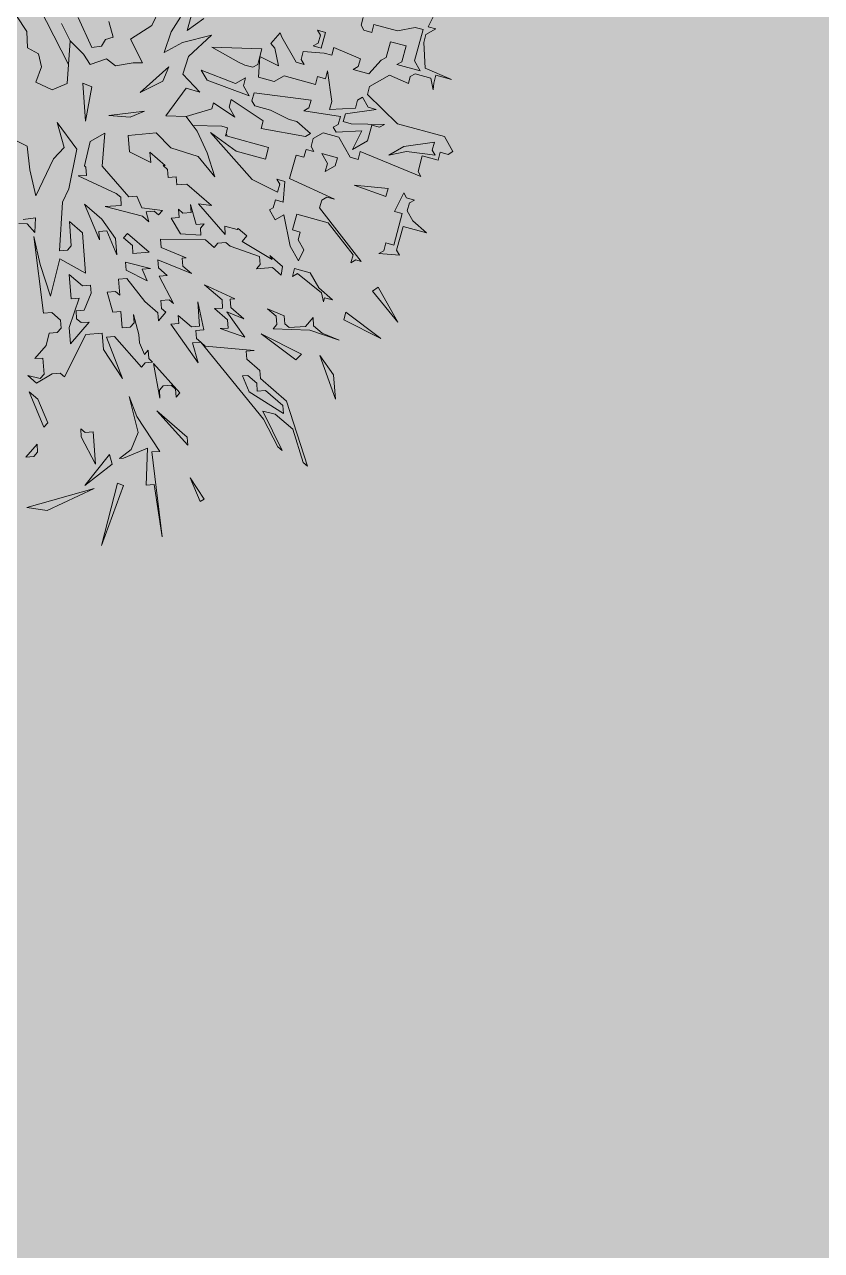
# Model space of a CAD drawing. Header units: millimetres. Extents: x -38151500 to -27467627, y -20617104 to -20349562.
# Drawn here: x -32393867 to -32392339, y -20502633 to -20500282 of the extents above; entities that cross this region are included whole.
import ezdxf

# ---------------------------------------------------------------- set-up
doc = ezdxf.new("R2010")
doc.units = ezdxf.units.MM
doc.header["$MEASUREMENT"] = 0
doc.layers.add('Новый_ГП_озеленение_газон_Ном._пера__74', color=74, linetype='Continuous', lineweight=20)
doc.layers.add('Новый_ГП_озеленение_кустарники_Ном._пера__10', color=7, linetype='Continuous', lineweight=5, true_color=0x616d3a)

msp = doc.modelspace()

# ---------------------------------------------------------------- hatches: boundary and pattern name
at = {"layer": 'Новый_ГП_озеленение_газон_Ном._пера__74', "linetype": 'Continuous', "lineweight": 20}
h = msp.add_hatch(dxfattribs=at)
h.set_pattern_fill('AR_SAND_0005', color=74, style=0, pattern_type=2)
h.set_pattern_definition([(37.5, (5709271.23, 0), (-24.0004694, 734.119856), [0, -579.12, 0, -647.7, 0, -619.125]), (7.5, (5709271.2, 0), (674.284925, 1075.23765), [0, -312.42, 0, -521.97, 0, -200.025]), (327.5, (5708802.6, 0), (1186.488555, 2.155777), [0, -190.5, 0, -685.8, 0, -895.35]), (317.5, (5708802.6, 0), (1145.334679, 334.393985), [0, -95.25, 0, -449.58, 0, -514.35])])
h.paths.add_polyline_path([(-32399843.27, -20499759.47), (-32400546.81, -20500886.58), (-32376306.25, -20516314.19), (-32376128.16, -20516022.78), (-32367023.74, -20503608.39), (-32369114.56, -20502301.71, -0.3182453), (-32373938.91, -20505219.97, -0.0136448), (-32376453.02, -20505175.46, 0.258872), (-32380779.38, -20507125.97, -0.3493763), (-32386844.9, -20507972.13, -0.1724048), (-32392006.42, -20500598.54, -0.0780291), (-32392242.85, -20497436.84, -0.2668386), (-32389829.69, -20493744.62, -0.0041241), (-32387722.3, -20492991.46, 0.3045295), (-32386935.14, -20491985.23, -0.0082483), (-32387037.3, -20491100.93), (-32389717.06, -20489426.28), (-32395713.89, -20499021.83), (-32394834.76, -20499571.23), (-32396318.37, -20501945.51)])

# ---------------------------------------------------------------- linework, layer by layer
at = {"layer": 'Новый_ГП_озеленение_кустарники_Ном._пера__10', "color": 77, "lineweight": 5, "true_color": 0x616d3a}
for p, q in [((-32393555.65, -20500294.05), (-32393532.72, -20500212.51)), ((-32393882.69, -20500265.52), (-32393863.2, -20500295.98)), ((-32393839.26, -20500249.13), (-32393783.09, -20500358.81)), ((-32393764.37, -20500268.6), (-32393738.17, -20500326.5)), ((-32393622.97, -20500284.47), (-32393608.62, -20500253.54)), ((-32393568.34, -20500268.54), (-32393586.24, -20500296.4)), ((-32393523.59, -20500270.62), (-32393555.65, -20500294.05)), ((-32393221.71, -20500283.76), (-32393217.59, -20500268.71)), ((-32393075.3, -20500251.05), (-32393093.11, -20500286.6)), ((-32393780.01, -20500313.71), (-32393796.25, -20500280.12)), ((-32393697.19, -20500306.64), (-32393705.51, -20500276.58)), ((-32393664.22, -20500310.72), (-32393622.97, -20500284.47)), ((-32393299.7, -20500302.85), (-32393305.16, -20500293.26)), ((-32393305.16, -20500293.26), (-32393290.12, -20500297.38)), ((-32393216.24, -20500293.34), (-32393221.71, -20500283.76)), ((-32393201.2, -20500297.46), (-32393216.24, -20500293.34)), ((-32393197.08, -20500282.41), (-32393201.2, -20500297.46)), ((-32393151.94, -20500294.76), (-32393197.08, -20500282.41)), ((-32393117.74, -20500287.95), (-32393151.94, -20500294.76)), ((-32393119.16, -20500352.25), (-32393102.69, -20500292.07)), ((-32393102.69, -20500292.07), (-32393117.74, -20500287.95)), ((-32393078.07, -20500290.72), (-32393097.23, -20500301.65)), ((-32393093.11, -20500286.6), (-32393078.07, -20500290.72)), ((-32393863.2, -20500295.98), (-32393861.6, -20500327.08)), ((-32393785.58, -20500395.26), (-32393780.01, -20500313.71)), ((-32393783.09, -20500358.81), (-32393780.01, -20500313.71)), ((-32393780.01, -20500313.71), (-32393754.46, -20500339.2)), ((-32393719.47, -20500323.6), (-32393712.22, -20500310.8)), ((-32393712.22, -20500310.8), (-32393697.19, -20500306.64)), ((-32393641.04, -20500355.52), (-32393664.22, -20500310.72)), ((-32393586.24, -20500296.4), (-32393599.3, -20500335.87)), ((-32393599.3, -20500335.87), (-32393564.17, -20500316.71)), ((-32393564.17, -20500316.71), (-32393508.74, -20500302.72)), ((-32393508.74, -20500302.72), (-32393552.9, -20500343.79)), ((-32393394.87, -20500319.03), (-32393376.88, -20500298.15)), ((-32393376.88, -20500298.15), (-32393373.58, -20500306.89)), ((-32393373.58, -20500306.89), (-32393346.26, -20500354.79)), ((-32393313.4, -20500323.35), (-32393303.82, -20500317.89)), ((-32393303.82, -20500317.89), (-32393299.7, -20500302.85)), ((-32393290.12, -20500297.38), (-32393298.35, -20500327.47)), ((-32393173.88, -20500345.36), (-32393165.64, -20500315.27)), ((-32393165.64, -20500315.27), (-32393135.55, -20500323.51)), ((-32393097.23, -20500301.65), (-32393101.35, -20500316.69)), ((-32393101.35, -20500316.69), (-32393098.65, -20500365.95)), ((-32393861.6, -20500327.08), (-32393840.82, -20500338.85)), ((-32393840.82, -20500338.85), (-32393835.03, -20500363.66)), ((-32393754.46, -20500339.2), (-32393741.74, -20500358.86)), ((-32393738.17, -20500326.5), (-32393719.47, -20500323.6)), ((-32393456.61, -20500354.24), (-32393508.3, -20500325.83)), ((-32393508.3, -20500325.83), (-32393411.9, -20500328.74)), ((-32393411.9, -20500328.74), (-32393416.02, -20500343.79)), ((-32393387.28, -20500327.4), (-32393394.87, -20500319.03)), ((-32393380.46, -20500361.6), (-32393387.28, -20500327.4)), ((-32393336.68, -20500349.33), (-32393332.56, -20500334.28)), ((-32393332.56, -20500334.28), (-32393292.89, -20500337.05)), ((-32393298.35, -20500327.47), (-32393313.4, -20500323.35)), ((-32393292.89, -20500337.05), (-32393277.84, -20500341.17)), ((-32393277.84, -20500341.17), (-32393273.73, -20500326.12)), ((-32393273.73, -20500326.12), (-32393223.13, -20500348.06)), ((-32393135.55, -20500323.51), (-32393143.79, -20500353.6)), ((-32393835.03, -20500363.66), (-32393845.52, -20500392.98)), ((-32393741.74, -20500358.86), (-32393710, -20500347.92)), ((-32393710, -20500347.92), (-32393693.08, -20500361.3)), ((-32393693.08, -20500361.3), (-32393658.92, -20500356.15)), ((-32393658.92, -20500356.15), (-32393641.04, -20500355.52)), ((-32393590.4, -20500363.26), (-32393645.41, -20500412.4)), ((-32393601.83, -20500390.98), (-32393590.4, -20500363.26)), ((-32393552.9, -20500343.79), (-32393563.71, -20500377.78)), ((-32393444.76, -20500360.18), (-32393456.61, -20500354.24)), ((-32393429.72, -20500364.3), (-32393444.76, -20500360.18)), ((-32393420.14, -20500358.83), (-32393429.72, -20500364.3)), ((-32393416.02, -20500343.79), (-32393420.14, -20500358.83)), ((-32393418.79, -20500383.46), (-32393416.02, -20500343.79)), ((-32393416.02, -20500343.79), (-32393380.46, -20500361.6)), ((-32393346.26, -20500354.79), (-32393331.21, -20500358.91)), ((-32393331.21, -20500358.91), (-32393336.68, -20500349.33)), ((-32393227.24, -20500363.1), (-32393236.83, -20500368.57)), ((-32393223.13, -20500348.06), (-32393227.24, -20500363.1)), ((-32393206.74, -20500376.8), (-32393183.46, -20500350.83)), ((-32393183.46, -20500350.83), (-32393173.88, -20500345.36)), ((-32393143.79, -20500353.6), (-32393153.37, -20500359.06)), ((-32393153.37, -20500359.06), (-32393108.23, -20500371.41)), ((-32393108.23, -20500371.41), (-32393119.16, -20500352.25)), ((-32393563.71, -20500377.78), (-32393531.34, -20500411.95)), ((-32393517.29, -20500388.85), (-32393528.22, -20500369.69)), ((-32393528.22, -20500369.69), (-32393462.58, -20500395.74)), ((-32393436.6, -20500419.01), (-32393517.29, -20500388.85)), ((-32393462.58, -20500395.74), (-32393443.41, -20500384.81)), ((-32393443.41, -20500384.81), (-32393447.53, -20500399.85)), ((-32393388.7, -20500391.69), (-32393418.79, -20500383.46)), ((-32393369.54, -20500380.77), (-32393388.7, -20500391.69)), ((-32393309.36, -20500397.23), (-32393369.54, -20500380.77)), ((-32393305.24, -20500382.19), (-32393309.36, -20500397.23)), ((-32393290.19, -20500386.3), (-32393305.24, -20500382.19)), ((-32393286.08, -20500371.26), (-32393290.19, -20500386.3)), ((-32393277.92, -20500430.09), (-32393286.08, -20500371.26)), ((-32393236.83, -20500368.57), (-32393206.74, -20500376.8)), ((-32393167.06, -20500379.57), (-32393205.39, -20500401.42)), ((-32393130.92, -20500395.23), (-32393167.06, -20500379.57)), ((-32393127.39, -20500382.34), (-32393130.92, -20500395.23)), ((-32393117.81, -20500376.87), (-32393127.39, -20500382.34)), ((-32393087.72, -20500385.11), (-32393117.81, -20500376.87)), ((-32393098.65, -20500365.95), (-32393048.05, -20500387.88)), ((-32393083.18, -20500407.91), (-32393087.72, -20500385.11)), ((-32393078.14, -20500379.64), (-32393082.26, -20500394.69)), ((-32393048.05, -20500387.88), (-32393078.14, -20500379.64)), ((-32393845.52, -20500392.98), (-32393814.59, -20500407.33)), ((-32393814.59, -20500407.33), (-32393785.58, -20500395.26)), ((-32393750.25, -20500467.42), (-32393755.55, -20500394.59)), ((-32393755.55, -20500394.59), (-32393738.3, -20500401.7)), ((-32393738.3, -20500401.7), (-32393750.25, -20500467.42)), ((-32393645.41, -20500412.4), (-32393601.83, -20500390.98)), ((-32393557.11, -20500404.53), (-32393596.45, -20500457.2)), ((-32393531.34, -20500411.95), (-32393557.11, -20500404.53)), ((-32393447.53, -20500399.85), (-32393436.6, -20500419.01)), ((-32393205.39, -20500401.42), (-32393209.5, -20500416.47)), ((-32393082.26, -20500394.69), (-32393083.18, -20500407.91)), ((-32393508.1, -20500443.92), (-32393505.02, -20500432.64)), ((-32393505.02, -20500432.64), (-32393464, -20500460.03)), ((-32393474.93, -20500440.87), (-32393470.81, -20500425.83)), ((-32393470.81, -20500425.83), (-32393409.28, -20500466.92)), ((-32393431.14, -20500428.59), (-32393427.02, -20500413.55)), ((-32393425.67, -20500438.18), (-32393431.14, -20500428.59)), ((-32393427.02, -20500413.55), (-32393317.59, -20500427.32)), ((-32393317.59, -20500427.32), (-32393321.71, -20500442.37)), ((-32393282.04, -20500445.14), (-32393277.92, -20500430.09)), ((-32393228.67, -20500427.4), (-32393232.78, -20500442.44)), ((-32393219.09, -20500421.93), (-32393228.67, -20500427.4)), ((-32393208.16, -20500441.1), (-32393219.09, -20500421.93)), ((-32393209.5, -20500416.47), (-32393152.09, -20500472.61)), ((-32393705.54, -20500457.12), (-32393637.03, -20500448.29)), ((-32393665, -20500459.93), (-32393705.54, -20500457.12)), ((-32393637.03, -20500448.29), (-32393665, -20500459.93)), ((-32393596.45, -20500457.2), (-32393557.13, -20500458.99)), ((-32393557.13, -20500458.99), (-32393508.1, -20500443.92)), ((-32393544.36, -20500476.16), (-32393557.13, -20500458.99)), ((-32393557.13, -20500458.99), (-32393536.52, -20500486.71)), ((-32393464, -20500460.03), (-32393474.93, -20500440.87)), ((-32393395.58, -20500446.41), (-32393425.67, -20500438.18)), ((-32393360.03, -20500464.22), (-32393395.58, -20500446.41)), ((-32393321.71, -20500442.37), (-32393331.29, -20500447.83)), ((-32393331.29, -20500447.83), (-32393261.53, -20500458.84)), ((-32393232.78, -20500442.44), (-32393282.04, -20500445.14)), ((-32393261.53, -20500458.84), (-32393265.64, -20500473.88)), ((-32393256.06, -20500468.42), (-32393251.95, -20500453.37)), ((-32393251.95, -20500453.37), (-32393193.11, -20500445.21)), ((-32393193.11, -20500445.21), (-32393208.16, -20500441.1)), ((-32393767.07, -20500521.41), (-32393804.51, -20500470.46)), ((-32393804.51, -20500470.46), (-32393791.26, -20500517.87)), ((-32393488.98, -20500477.45), (-32393544.36, -20500476.16)), ((-32393477.7, -20500480.54), (-32393488.98, -20500477.45)), ((-32393480.78, -20500491.82), (-32393477.7, -20500480.54)), ((-32393409.28, -20500466.92), (-32393413.4, -20500481.96)), ((-32393413.4, -20500481.96), (-32393328.59, -20500497.08)), ((-32393344.99, -20500468.34), (-32393360.03, -20500464.22)), ((-32393319.01, -20500491.62), (-32393344.99, -20500468.34)), ((-32393265.64, -20500473.88), (-32393275.22, -20500479.34)), ((-32393275.22, -20500479.34), (-32393269.76, -20500488.93)), ((-32393241.02, -20500472.53), (-32393256.06, -20500468.42)), ((-32393176.72, -20500473.96), (-32393241.02, -20500472.53)), ((-32393209.58, -20500505.39), (-32393201.35, -20500475.3)), ((-32393201.35, -20500475.3), (-32393186.3, -20500479.42)), ((-32393186.3, -20500479.42), (-32393176.72, -20500473.96)), ((-32393152.09, -20500472.61), (-32393061.82, -20500497.31)), ((-32393862.48, -20500515.75), (-32393899.69, -20500497.2)), ((-32393713.54, -20500490.38), (-32393741.71, -20500506.71)), ((-32393718.68, -20500553.73), (-32393713.54, -20500490.38)), ((-32393614.67, -20500489.74), (-32393668.26, -20500495.26)), ((-32393668.26, -20500495.26), (-32393665.96, -20500526.37)), ((-32393586.64, -20500518.91), (-32393614.67, -20500489.74)), ((-32393536.52, -20500486.71), (-32393516.88, -20500528.45)), ((-32393430.92, -20500579.25), (-32393510.91, -20500489.37)), ((-32393510.91, -20500489.37), (-32393461.66, -20500525.36)), ((-32393481.81, -20500495.59), (-32393480.78, -20500491.82)), ((-32393478.05, -20500496.62), (-32393481.81, -20500495.59)), ((-32393478.05, -20500496.62), (-32393480.78, -20500491.82)), ((-32393480.78, -20500491.82), (-32393478.05, -20500496.62)), ((-32393399.07, -20500518.23), (-32393478.05, -20500496.62)), ((-32393328.59, -20500497.08), (-32393319.01, -20500491.62)), ((-32393313.55, -20500501.2), (-32393317.66, -20500516.25)), ((-32393294.39, -20500490.27), (-32393313.55, -20500501.2)), ((-32393264.3, -20500498.51), (-32393294.39, -20500490.27)), ((-32393269.76, -20500488.93), (-32393220.51, -20500486.23)), ((-32393242.44, -20500536.83), (-32393264.3, -20500498.51)), ((-32393220.51, -20500486.23), (-32393238.32, -20500521.78)), ((-32393238.32, -20500521.78), (-32393209.58, -20500505.39)), ((-32393061.82, -20500497.31), (-32393045.43, -20500526.05)), ((-32393857.18, -20500561.19), (-32393862.48, -20500515.75)), ((-32393791.26, -20500517.87), (-32393811.57, -20500539.93)), ((-32393782.61, -20500597.32), (-32393767.07, -20500521.41)), ((-32393741.71, -20500506.71), (-32393752.58, -20500553.63)), ((-32393665.96, -20500526.37), (-32393625.35, -20500546.82)), ((-32393625.35, -20500546.82), (-32393626.79, -20500527.38)), ((-32393626.79, -20500527.38), (-32393597.55, -20500552.59)), ((-32393534.28, -20500535.69), (-32393586.64, -20500518.91)), ((-32393516.88, -20500528.45), (-32393502.24, -20500574.53)), ((-32393461.66, -20500525.36), (-32393405.24, -20500540.8)), ((-32393405.24, -20500540.8), (-32393399.07, -20500518.23)), ((-32393327.25, -20500521.71), (-32393331.36, -20500536.75)), ((-32393312.2, -20500525.83), (-32393327.25, -20500521.71)), ((-32393317.66, -20500516.25), (-32393312.2, -20500525.83)), ((-32393286.23, -20500549.11), (-32393297.16, -20500529.94)), ((-32393297.16, -20500529.94), (-32393267.07, -20500538.18)), ((-32393223.28, -20500525.9), (-32393227.39, -20500540.95)), ((-32393107.03, -20500573.88), (-32393223.28, -20500525.9)), ((-32393139.82, -20500516.4), (-32393168.56, -20500532.79)), ((-32393168.56, -20500532.79), (-32393134.36, -20500525.98)), ((-32393080.99, -20500508.24), (-32393139.82, -20500516.4)), ((-32393134.36, -20500525.98), (-32393079.64, -20500532.86)), ((-32393085.1, -20500523.28), (-32393080.99, -20500508.24)), ((-32393079.64, -20500532.86), (-32393085.1, -20500523.28)), ((-32393070.06, -20500527.4), (-32393074.18, -20500542.44)), ((-32393055.01, -20500531.52), (-32393070.06, -20500527.4)), ((-32393045.43, -20500526.05), (-32393055.01, -20500531.52)), ((-32393811.57, -20500539.93), (-32393845.6, -20500610.82)), ((-32393597.55, -20500552.59), (-32393601.44, -20500552.87)), ((-32393601.44, -20500552.87), (-32393593.08, -20500560.08)), ((-32393502.24, -20500574.53), (-32393534.28, -20500535.69)), ((-32393346.41, -20500532.64), (-32393358.76, -20500577.77)), ((-32393331.36, -20500536.75), (-32393346.41, -20500532.64)), ((-32393290.34, -20500564.15), (-32393286.23, -20500549.11)), ((-32393271.18, -20500553.22), (-32393290.34, -20500564.15)), ((-32393267.07, -20500538.18), (-32393271.18, -20500553.22)), ((-32393227.39, -20500540.95), (-32393242.44, -20500536.83)), ((-32393104.27, -20500534.21), (-32393112.5, -20500564.3)), ((-32393074.18, -20500542.44), (-32393104.27, -20500534.21)), ((-32393845.6, -20500610.82), (-32393857.18, -20500561.19)), ((-32393748.64, -20500571.59), (-32393764.2, -20500572.74)), ((-32393764.2, -20500572.74), (-32393691.32, -20500606.45)), ((-32393752.58, -20500553.63), (-32393749.79, -20500556.03)), ((-32393749.79, -20500556.03), (-32393748.64, -20500571.59)), ((-32393667.41, -20500612.5), (-32393718.68, -20500553.73)), ((-32393593.08, -20500560.08), (-32393591.93, -20500575.63)), ((-32393591.93, -20500575.63), (-32393576.38, -20500574.48)), ((-32393576.38, -20500574.48), (-32393575.23, -20500590.04)), ((-32393112.5, -20500564.3), (-32393107.03, -20500573.88)), ((-32393794.7, -20500622.96), (-32393782.61, -20500597.32)), ((-32393575.23, -20500590.04), (-32393555.78, -20500588.6)), ((-32393555.78, -20500588.6), (-32393508.79, -20500629.11)), ((-32393382.04, -20500603.75), (-32393430.92, -20500579.25)), ((-32393368.34, -20500583.24), (-32393383.38, -20500579.12)), ((-32393383.38, -20500579.12), (-32393377.92, -20500588.7)), ((-32393377.92, -20500588.7), (-32393382.04, -20500603.75)), ((-32393371.11, -20500622.91), (-32393368.34, -20500583.24)), ((-32393358.76, -20500577.77), (-32393272.61, -20500617.52)), ((-32393174.1, -20500612.13), (-32393234.8, -20500590.12)), ((-32393234.8, -20500590.12), (-32393169.98, -20500597.09)), ((-32393169.98, -20500597.09), (-32393174.1, -20500612.13)), ((-32393800.5, -20500716.19), (-32393794.7, -20500622.96)), ((-32393691.32, -20500606.45), (-32393682.96, -20500613.65)), ((-32393682.96, -20500613.65), (-32393681.81, -20500629.2)), ((-32393651.85, -20500611.35), (-32393667.41, -20500612.5)), ((-32393642.35, -20500634.1), (-32393651.85, -20500611.35)), ((-32393390.27, -20500633.84), (-32393386.15, -20500618.79)), ((-32393386.15, -20500618.79), (-32393371.11, -20500622.91)), ((-32393297.23, -20500618.87), (-32393301.35, -20500633.91)), ((-32393287.65, -20500613.4), (-32393297.23, -20500618.87)), ((-32393272.61, -20500617.52), (-32393287.65, -20500613.4)), ((-32393157.71, -20500640.87), (-32393139.89, -20500605.32)), ((-32393139.89, -20500605.32), (-32393134.43, -20500614.9)), ((-32393134.43, -20500614.9), (-32393119.39, -20500619.02)), ((-32393119.39, -20500619.02), (-32393128.97, -20500624.48)), ((-32393718.97, -20500655.42), (-32393752.39, -20500626.61)), ((-32393752.39, -20500626.61), (-32393723.87, -20500694.88)), ((-32393681.81, -20500629.2), (-32393712.92, -20500631.51)), ((-32393712.92, -20500631.51), (-32393641.2, -20500649.66)), ((-32393602.88, -20500639), (-32393642.35, -20500634.1)), ((-32393633.99, -20500641.31), (-32393618.44, -20500640.16)), ((-32393628.67, -20500660.46), (-32393633.99, -20500641.31)), ((-32393618.44, -20500640.16), (-32393610.09, -20500647.36)), ((-32393610.09, -20500647.36), (-32393602.88, -20500639)), ((-32393563.42, -20500643.9), (-32393571.77, -20500636.7)), ((-32393571.77, -20500636.7), (-32393570.62, -20500652.26)), ((-32393547.86, -20500642.75), (-32393563.42, -20500643.9)), ((-32393538.36, -20500665.51), (-32393549.01, -20500627.2)), ((-32393549.01, -20500627.2), (-32393547.86, -20500642.75)), ((-32393508.79, -20500629.11), (-32393533.46, -20500626.05)), ((-32393533.46, -20500626.05), (-32393482.19, -20500684.81)), ((-32393397.46, -20500637.93), (-32393390.27, -20500633.84)), ((-32393386.53, -20500657.1), (-32393397.46, -20500637.93)), ((-32393369.76, -20500647.53), (-32393386.53, -20500657.1)), ((-32393357.84, -20500707.4), (-32393369.76, -20500647.53)), ((-32393345.14, -20500646.19), (-32393353.37, -20500676.28)), ((-32393284.96, -20500662.65), (-32393345.14, -20500646.19)), ((-32393301.35, -20500633.91), (-32393221.63, -20500736.58)), ((-32393159.13, -20500705.17), (-32393142.66, -20500644.99)), ((-32393142.66, -20500644.99), (-32393157.71, -20500640.87)), ((-32393128.97, -20500624.48), (-32393133.08, -20500639.53)), ((-32393133.08, -20500639.53), (-32393122.16, -20500658.69)), ((-32393862.49, -20500664.56), (-32393878.06, -20500663.65)), ((-32393869.82, -20500656.32), (-32393846.19, -20500653.02)), ((-32393847.84, -20500681.05), (-32393862.49, -20500664.56)), ((-32393846.19, -20500653.02), (-32393847.84, -20500681.05)), ((-32393756.14, -20500681.63), (-32393781.2, -20500660.02)), ((-32393781.2, -20500660.02), (-32393777.74, -20500706.69)), ((-32393692.76, -20500692.58), (-32393718.97, -20500655.42)), ((-32393641.2, -20500649.66), (-32393628.67, -20500660.46)), ((-32393570.62, -20500652.26), (-32393586.18, -20500653.41)), ((-32393586.18, -20500653.41), (-32393568.32, -20500683.37)), ((-32393522.8, -20500664.36), (-32393538.36, -20500665.51)), ((-32393530.01, -20500672.71), (-32393522.8, -20500664.36)), ((-32393482.19, -20500684.81), (-32393483.34, -20500669.26)), ((-32393483.34, -20500669.26), (-32393459.43, -20500675.31)), ((-32393237.13, -20500724.26), (-32393284.96, -20500662.65)), ((-32393141.32, -20500669.62), (-32393153.67, -20500714.75)), ((-32393096.18, -20500681.97), (-32393141.32, -20500669.62)), ((-32393122.16, -20500658.69), (-32393096.18, -20500681.97)), ((-32393830.76, -20500835.74), (-32393849.47, -20500688.53)), ((-32393849.47, -20500688.53), (-32393837.66, -20500742.4)), ((-32393750.38, -20500759.41), (-32393756.14, -20500681.63)), ((-32393725.03, -20500679.33), (-32393709.47, -20500678.17)), ((-32393723.87, -20500694.88), (-32393725.03, -20500679.33)), ((-32393709.47, -20500678.17), (-32393690.46, -20500723.69)), ((-32393690.46, -20500723.69), (-32393692.76, -20500692.58)), ((-32393670.01, -20500683.07), (-32393677.21, -20500691.43)), ((-32393677.21, -20500691.43), (-32393660.5, -20500705.83)), ((-32393628.24, -20500719.08), (-32393670.01, -20500683.07)), ((-32393520.5, -20500695.47), (-32393606.63, -20500694.02)), ((-32393606.63, -20500694.02), (-32393605.48, -20500709.58)), ((-32393568.32, -20500683.37), (-32393529.02, -20500686.05)), ((-32393529.02, -20500686.05), (-32393530.01, -20500672.71)), ((-32393459.43, -20500675.31), (-32393457.63, -20500673.22)), ((-32393457.63, -20500673.22), (-32393440.92, -20500687.63)), ((-32393440.92, -20500687.63), (-32393449.93, -20500698.07)), ((-32393353.37, -20500676.28), (-32393338.32, -20500680.39)), ((-32393338.32, -20500680.39), (-32393342.44, -20500695.44)), ((-32393784.95, -20500715.04), (-32393800.5, -20500716.19)), ((-32393777.74, -20500706.69), (-32393784.95, -20500715.04)), ((-32393660.5, -20500705.83), (-32393659.35, -20500721.39)), ((-32393605.48, -20500709.58), (-32393557.09, -20500729.46)), ((-32393503.79, -20500709.88), (-32393520.5, -20500695.47)), ((-32393496.59, -20500701.52), (-32393503.79, -20500709.88)), ((-32393481.04, -20500700.37), (-32393496.59, -20500701.52)), ((-32393472.68, -20500707.57), (-32393481.04, -20500700.37)), ((-32393416.51, -20500726.88), (-32393472.68, -20500707.57)), ((-32393449.93, -20500698.07), (-32393392.6, -20500732.93)), ((-32393341.9, -20500735.34), (-32393357.84, -20500707.4)), ((-32393342.44, -20500695.44), (-32393331.51, -20500714.6)), ((-32393331.51, -20500714.6), (-32393341.9, -20500735.34)), ((-32393187.87, -20500721.56), (-32393178.29, -20500716.1)), ((-32393178.29, -20500716.1), (-32393174.18, -20500701.05)), ((-32393174.18, -20500701.05), (-32393159.13, -20500705.17)), ((-32393153.67, -20500714.75), (-32393148.2, -20500724.33)), ((-32393817.5, -20500803.47), (-32393799.35, -20500731.75)), ((-32393799.35, -20500731.75), (-32393750.38, -20500759.41)), ((-32393625.94, -20500750.2), (-32393673.75, -20500738.09)), ((-32393673.75, -20500738.09), (-32393672.6, -20500753.65)), ((-32393659.35, -20500721.39), (-32393628.24, -20500719.08)), ((-32393547.01, -20500760), (-32393611.53, -20500733.49)), ((-32393611.53, -20500733.49), (-32393610.38, -20500749.04)), ((-32393557.09, -20500729.46), (-32393564.87, -20500730.04)), ((-32393564.87, -20500730.04), (-32393563.71, -20500745.59)), ((-32393415.36, -20500742.43), (-32393416.51, -20500726.88)), ((-32393392.6, -20500732.93), (-32393397.07, -20500725.44)), ((-32393397.07, -20500725.44), (-32393372.7, -20500746.44)), ((-32393241.24, -20500739.3), (-32393237.13, -20500724.26)), ((-32393231.66, -20500733.84), (-32393241.24, -20500739.3)), ((-32393221.63, -20500736.58), (-32393231.66, -20500733.84)), ((-32393148.2, -20500724.33), (-32393187.87, -20500721.56)), ((-32393837.66, -20500742.4), (-32393817.5, -20500803.47)), ((-32393781.49, -20500761.71), (-32393778.04, -20500808.37)), ((-32393756.43, -20500783.31), (-32393781.49, -20500761.71)), ((-32393672.6, -20500753.65), (-32393631.99, -20500774.1)), ((-32393641.49, -20500751.35), (-32393625.94, -20500750.2)), ((-32393631.99, -20500774.1), (-32393641.49, -20500751.35)), ((-32393610.38, -20500749.04), (-32393593.67, -20500763.45)), ((-32393593.67, -20500763.45), (-32393609.23, -20500764.6)), ((-32393609.23, -20500764.6), (-32393581.87, -20500817.32)), ((-32393563.71, -20500745.59), (-32393547.01, -20500760)), ((-32393422.56, -20500750.79), (-32393415.36, -20500742.43)), ((-32393391.45, -20500748.48), (-32393422.56, -20500750.79)), ((-32393374.75, -20500762.89), (-32393391.45, -20500748.48)), ((-32393372.7, -20500746.44), (-32393374.75, -20500762.89)), ((-32393353.44, -20500765.2), (-32393349.33, -20500750.15)), ((-32393343.86, -20500759.74), (-32393353.44, -20500765.2)), ((-32393349.33, -20500750.15), (-32393319.24, -20500758.39)), ((-32393297.38, -20500796.71), (-32393343.86, -20500759.74)), ((-32393319.24, -20500758.39), (-32393302.85, -20500787.13)), ((-32393740.88, -20500782.16), (-32393756.43, -20500783.31)), ((-32393739.73, -20500797.72), (-32393740.88, -20500782.16)), ((-32393671.45, -20500769.2), (-32393687.01, -20500770.36)), ((-32393687.01, -20500770.36), (-32393684.7, -20500801.47)), ((-32393636.89, -20500813.57), (-32393671.45, -20500769.2)), ((-32393488.53, -20500810.41), (-32393521.95, -20500781.6)), ((-32393521.95, -20500781.6), (-32393463.64, -20500808.57)), ((-32393302.85, -20500787.13), (-32393276.87, -20500810.41)), ((-32393199.69, -20500793.39), (-32393189.3, -20500785.86)), ((-32393189.3, -20500785.86), (-32393151.05, -20500852.93)), ((-32393762.48, -20500807.22), (-32393781.79, -20500863.39)), ((-32393778.04, -20500808.37), (-32393762.48, -20500807.22)), ((-32393752.98, -20500829.98), (-32393739.73, -20500797.72)), ((-32393693.06, -20500794.26), (-32393708.61, -20500795.42)), ((-32393708.61, -20500795.42), (-32393697.96, -20500833.73)), ((-32393684.7, -20500801.47), (-32393693.06, -20500794.26)), ((-32393590.22, -20500810.12), (-32393605.78, -20500811.27)), ((-32393605.78, -20500811.27), (-32393604.62, -20500826.82)), ((-32393581.87, -20500817.32), (-32393590.22, -20500810.12)), ((-32393487.38, -20500825.97), (-32393488.53, -20500810.41)), ((-32393463.64, -20500808.57), (-32393472.98, -20500809.26)), ((-32393472.98, -20500809.26), (-32393471.83, -20500824.81)), ((-32393293.98, -20500813.82), (-32393297.38, -20500796.71)), ((-32393291.92, -20500806.29), (-32393293.98, -20500813.82)), ((-32393276.87, -20500810.41), (-32393291.92, -20500806.29)), ((-32393151.05, -20500852.93), (-32393199.69, -20500793.39)), ((-32393815.2, -20500834.59), (-32393830.76, -20500835.74)), ((-32393798.49, -20500848.99), (-32393815.2, -20500834.59)), ((-32393768.53, -20500831.13), (-32393752.98, -20500829.98)), ((-32393767.38, -20500846.69), (-32393768.53, -20500831.13)), ((-32393697.96, -20500833.73), (-32393682.4, -20500832.58)), ((-32393682.4, -20500832.58), (-32393680.1, -20500863.69)), ((-32393611.83, -20500835.18), (-32393636.89, -20500813.57)), ((-32393610.68, -20500850.73), (-32393611.83, -20500835.18)), ((-32393596.27, -20500834.02), (-32393610.68, -20500850.73)), ((-32393604.62, -20500826.82), (-32393596.27, -20500834.02)), ((-32393531.75, -20500860.53), (-32393535.2, -20500813.86)), ((-32393535.2, -20500813.86), (-32393523.39, -20500867.73)), ((-32393502.94, -20500827.12), (-32393487.38, -20500825.97)), ((-32393477.88, -20500848.72), (-32393502.94, -20500827.12)), ((-32393446.77, -20500846.42), (-32393479.03, -20500833.17)), ((-32393479.03, -20500833.17), (-32393444.75, -20500881.76)), ((-32393471.83, -20500824.81), (-32393446.77, -20500846.42)), ((-32393384.54, -20500841.82), (-32393401.25, -20500827.41)), ((-32393401.25, -20500827.41), (-32393368.99, -20500840.67)), ((-32393255.02, -20500848.73), (-32393250.9, -20500833.69)), ((-32393250.9, -20500833.69), (-32393183.91, -20500884.36)), ((-32393797.34, -20500864.55), (-32393798.49, -20500848.99)), ((-32393779.48, -20500894.51), (-32393743.47, -20500852.74)), ((-32393759.03, -20500853.89), (-32393767.38, -20500846.69)), ((-32393743.47, -20500852.74), (-32393759.03, -20500853.89)), ((-32393664.54, -20500862.54), (-32393657.34, -20500854.18)), ((-32393657.34, -20500854.18), (-32393658.49, -20500838.63)), ((-32393658.49, -20500838.63), (-32393647.84, -20500876.94)), ((-32393586.77, -20500856.78), (-32393571.21, -20500855.63)), ((-32393534.34, -20500931.11), (-32393586.77, -20500856.78)), ((-32393571.21, -20500855.63), (-32393572.36, -20500840.08)), ((-32393572.36, -20500840.08), (-32393547.3, -20500861.68)), ((-32393476.73, -20500864.28), (-32393477.88, -20500848.72)), ((-32393390.6, -20500865.73), (-32393383.39, -20500857.37)), ((-32393383.39, -20500857.37), (-32393384.54, -20500841.82)), ((-32393368.99, -20500840.67), (-32393367.84, -20500856.22)), ((-32393367.84, -20500856.22), (-32393359.48, -20500863.42)), ((-32393328.37, -20500861.12), (-32393313.97, -20500844.41)), ((-32393313.97, -20500844.41), (-32393312.82, -20500859.97)), ((-32393183.91, -20500884.36), (-32393255.02, -20500848.73)), ((-32393826.15, -20500897.96), (-32393820.1, -20500874.05)), ((-32393820.1, -20500874.05), (-32393804.54, -20500872.9)), ((-32393804.54, -20500872.9), (-32393797.34, -20500864.55)), ((-32393749.52, -20500876.65), (-32393790.44, -20500957.88)), ((-32393781.79, -20500863.39), (-32393779.48, -20500894.51)), ((-32393718.41, -20500874.35), (-32393749.52, -20500876.65)), ((-32393716.11, -20500905.46), (-32393718.41, -20500874.35)), ((-32393694.5, -20500880.4), (-32393710.06, -20500881.55)), ((-32393710.06, -20500881.55), (-32393679.71, -20500960.9)), ((-32393643.23, -20500939.16), (-32393694.5, -20500880.4)), ((-32393680.1, -20500863.69), (-32393664.54, -20500862.54)), ((-32393647.84, -20500876.94), (-32393646.69, -20500892.5)), ((-32393547.3, -20500861.68), (-32393531.75, -20500860.53)), ((-32393523.39, -20500867.73), (-32393538.95, -20500868.88)), ((-32393538.95, -20500868.88), (-32393537.8, -20500884.44)), ((-32393492.28, -20500865.43), (-32393476.73, -20500864.28)), ((-32393444.75, -20500881.76), (-32393492.28, -20500865.43)), ((-32393347.1, -20500925.07), (-32393413.35, -20500875.23)), ((-32393413.35, -20500875.23), (-32393335.99, -20500914.44)), ((-32393320.02, -20500868.32), (-32393390.6, -20500865.73)), ((-32393359.48, -20500863.42), (-32393328.37, -20500861.12)), ((-32393263.85, -20500887.63), (-32393320.02, -20500868.32)), ((-32393312.82, -20500859.97), (-32393296.11, -20500874.37)), ((-32393296.11, -20500874.37), (-32393263.85, -20500887.63)), ((-32393847.76, -20500923.02), (-32393826.15, -20500897.96)), ((-32393679.71, -20500960.9), (-32393716.11, -20500905.46)), ((-32393646.69, -20500892.5), (-32393637.18, -20500915.26)), ((-32393529.44, -20500891.64), (-32393545, -20500892.79)), ((-32393545, -20500892.79), (-32393534.34, -20500931.11)), ((-32393537.8, -20500884.44), (-32393529.44, -20500891.64)), ((-32393529.44, -20500891.64), (-32393521.09, -20500898.84)), ((-32393409.04, -20501039.14), (-32393529.44, -20500891.64)), ((-32393521.09, -20500898.84), (-32393426.61, -20500907.49)), ((-32393832.2, -20500921.87), (-32393847.76, -20500923.02)), ((-32393829.9, -20500952.98), (-32393832.2, -20500921.87)), ((-32393637.18, -20500915.26), (-32393629.98, -20500906.9)), ((-32393629.98, -20500906.9), (-32393628.83, -20500922.46)), ((-32393628.83, -20500922.46), (-32393622.2, -20500929.79)), ((-32393426.61, -20500907.49), (-32393442.16, -20500908.64)), ((-32393442.16, -20500908.64), (-32393441.01, -20500924.2)), ((-32393441.01, -20500924.2), (-32393415.95, -20500945.81)), ((-32393335.99, -20500914.44), (-32393347.1, -20500925.07)), ((-32393270.99, -20501000.91), (-32393300.65, -20500917.08)), ((-32393300.65, -20500917.08), (-32393274.44, -20500954.25)), ((-32393814.34, -20500951.83), (-32393844.3, -20500969.69)), ((-32393837.1, -20500961.33), (-32393829.9, -20500952.98)), ((-32393798.79, -20500950.68), (-32393814.34, -20500951.83)), ((-32393790.44, -20500957.88), (-32393798.79, -20500950.68)), ((-32393636.03, -20500930.81), (-32393643.23, -20500939.16)), ((-32393622.2, -20500929.79), (-32393636.03, -20500930.81)), ((-32393607.52, -20500999.08), (-32393620, -20500932.23)), ((-32393620, -20500932.23), (-32393569.2, -20500988.43)), ((-32393415.95, -20500945.81), (-32393414.8, -20500961.36)), ((-32393844.3, -20500969.69), (-32393861.01, -20500955.28)), ((-32393861.01, -20500955.28), (-32393837.1, -20500961.33)), ((-32393601.47, -20500975.18), (-32393608.67, -20500983.53)), ((-32393585.91, -20500974.02), (-32393601.47, -20500975.18)), ((-32393577.56, -20500981.23), (-32393585.91, -20500974.02)), ((-32393438.71, -20500955.31), (-32393449.08, -20500956.08)), ((-32393449.08, -20500956.08), (-32393436.41, -20500986.42)), ((-32393422, -20500969.71), (-32393438.71, -20500955.31)), ((-32393420.85, -20500985.27), (-32393422, -20500969.71)), ((-32393414.8, -20500961.36), (-32393364.68, -20501004.57)), ((-32393274.44, -20500954.25), (-32393270.99, -20501000.91)), ((-32393830.19, -20501054.67), (-32393858.71, -20500986.39)), ((-32393858.71, -20500986.39), (-32393842, -20501000.8)), ((-32393649.58, -20501064.76), (-32393666.43, -20500995.62)), ((-32393666.43, -20500995.62), (-32393651.88, -20501033.65)), ((-32393608.67, -20500983.53), (-32393607.52, -20500999.08)), ((-32393576.41, -20500996.78), (-32393577.56, -20500981.23)), ((-32393569.2, -20500988.43), (-32393576.41, -20500996.78)), ((-32393436.41, -20500986.42), (-32393370.73, -20501028.48)), ((-32393405.3, -20500984.12), (-32393420.85, -20500985.27)), ((-32393371.88, -20501012.93), (-32393405.3, -20500984.12)), ((-32393842, -20501000.8), (-32393822.99, -20501046.31)), ((-32393553.94, -20501088.96), (-32393613.57, -20501022.99)), ((-32393613.57, -20501022.99), (-32393555.09, -20501073.41)), ((-32393386.29, -20501029.63), (-32393410.19, -20501023.58)), ((-32393410.19, -20501023.58), (-32393373.33, -20501099.06)), ((-32393370.73, -20501028.48), (-32393371.88, -20501012.93)), ((-32393364.68, -20501004.57), (-32393324.29, -20501129.24)), ((-32393822.99, -20501046.31), (-32393830.19, -20501054.67)), ((-32393651.88, -20501033.65), (-32393607.81, -20501100.77)), ((-32393381.68, -20501091.86), (-32393409.04, -20501039.14)), ((-32393352.87, -20501058.44), (-32393386.29, -20501029.63)), ((-32393758.47, -20501072.82), (-32393759.62, -20501057.26)), ((-32393759.62, -20501057.26), (-32393751.27, -20501064.47)), ((-32393751.27, -20501064.47), (-32393735.71, -20501063.31)), ((-32393735.71, -20501063.31), (-32393731.11, -20501125.54)), ((-32393662.83, -20501097.02), (-32393649.58, -20501064.76)), ((-32393332.65, -20501122.04), (-32393352.87, -20501058.44)), ((-32393865.05, -20501111.99), (-32393843.45, -20501086.93)), ((-32393843.45, -20501086.93), (-32393842.3, -20501102.48)), ((-32393731.11, -20501125.54), (-32393758.47, -20501072.82)), ((-32393555.09, -20501073.41), (-32393553.94, -20501088.96)), ((-32393373.33, -20501099.06), (-32393381.68, -20501091.86)), ((-32393849.5, -20501110.84), (-32393865.05, -20501111.99)), ((-32393842.3, -20501102.48), (-32393849.5, -20501110.84)), ((-32393751.56, -20501166.15), (-32393704.23, -20501106.73)), ((-32393704.23, -20501106.73), (-32393699.3, -20501125.43)), ((-32393685.01, -20501114.31), (-32393662.83, -20501097.02)), ((-32393677.24, -20501113.73), (-32393685.01, -20501114.31)), ((-32393631.72, -20501094.72), (-32393677.24, -20501113.73)), ((-32393634.32, -20501165.3), (-32393631.72, -20501094.72)), ((-32393607.81, -20501100.77), (-32393623.37, -20501101.92)), ((-32393623.37, -20501101.92), (-32393603.5, -20501264.68)), ((-32393699.3, -20501125.43), (-32393751.56, -20501166.15)), ((-32393324.29, -20501129.24), (-32393332.65, -20501122.04)), ((-32393719.59, -20501281.09), (-32393689.34, -20501161.55)), ((-32393689.34, -20501161.55), (-32393677.55, -20501166.31)), ((-32393618.76, -20501164.14), (-32393634.32, -20501165.3)), ((-32393603.5, -20501264.68), (-32393618.76, -20501164.14)), ((-32393530.33, -20501196.7), (-32393549.34, -20501151.19)), ((-32393549.34, -20501151.19), (-32393523.07, -20501192.5)), ((-32393863.12, -20501208.37), (-32393733.9, -20501172.22)), ((-32393733.9, -20501172.22), (-32393823.8, -20501214.32)), ((-32393677.55, -20501166.31), (-32393719.59, -20501281.09)), ((-32393823.8, -20501214.32), (-32393863.12, -20501208.37)), ((-32393523.07, -20501192.5), (-32393530.33, -20501196.7))]:
    msp.add_line(p, q, dxfattribs=at)

doc.saveas('drawing.dxf')
